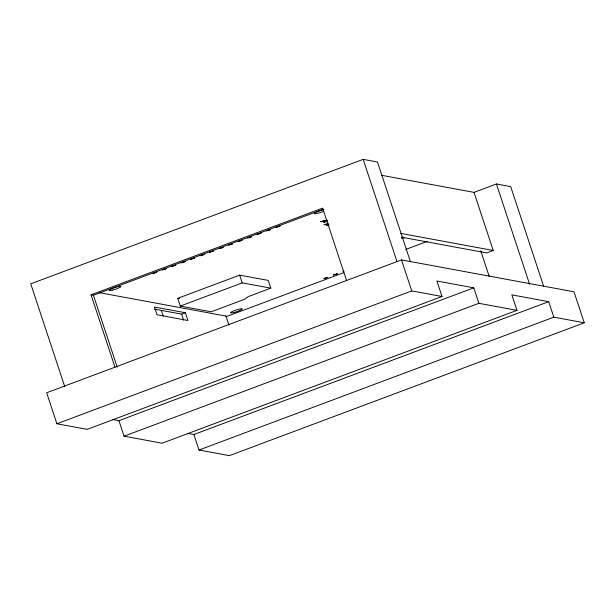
<?xml version="1.0" encoding="UTF-8"?>
<svg xmlns="http://www.w3.org/2000/svg" width="615" height="615" viewBox="0 0 615 615"><rect width="100%" height="100%" fill="white"/><g stroke="black" fill="none" stroke-linecap="round" stroke-linejoin="round"><path stroke-width="0.92" d="M327.634 220.654L324.397 222.43L323.575 222.276L327.203 220.285L320.623 221.707L326.773 220.032M343.777 270.977L342.87 271.546L343.931 271.476M410.32 261.344L377.464 161.999L363.188 159.362L30.75 283.83L64.813 386.82M114.951 367.086L91.058 294.831L322.644 208.124L346.537 280.379M91.058 294.831L93.434 295.269L323.229 209.238M328.325 223.184L323.944 224.821L328.072 224.291M177.727 298.321L239.666 275.128L268.217 280.402L270.785 288.151L248.368 296.538L244.816 299.19L211.199 311.782L180.287 306.07L177.727 298.321L179.595 298.667M381.485 175.275L474.011 192.372L496.428 183.977L510.704 186.622L543.552 285.96M180.287 306.07L242.233 282.877L270.785 288.151M154.465 309.122L181.633 314.142L185.369 312.743L187.929 320.492L157.017 314.78L154.457 307.031L185.369 312.743M401.587 237.721L403.317 237.067M343.862 272.622L227.212 316.295L99.622 292.725M405.777 249.444L427.31 241.38M401.503 259.922L46.655 392.777L56.903 423.766L87.169 429.355L442.016 296.499L436.896 281.009L473.773 287.82L478.901 303.318L516.969 310.352L511.841 294.854L548.718 301.665L553.846 317.163L584.25 322.783L574.003 291.794L401.503 259.922L411.758 290.91L442.016 296.499M474.011 192.372L493.23 250.474L486.696 252.919L401.718 237.221M56.903 423.766L411.758 290.91M112.468 419.484L118.926 420.675L473.773 287.82M118.926 420.675L124.053 436.173L478.901 303.318M516.969 310.352L162.114 443.207L124.053 436.173M187.421 433.329L193.871 434.521L548.718 301.665M193.871 434.521L198.999 450.019L553.846 317.163M584.25 322.783L229.403 455.638L198.999 450.019M328.402 224.721L326.611 225.298L329.117 224.882M401.595 238.351L404.355 237.628M400.703 233.377L493.23 250.474M496.428 183.977L529.584 284.238M480.746 250.797L489.179 276.32M363.188 159.362L396.944 261.444M239.666 275.128L242.233 282.877M225.92 315.979L228.934 325.097M181.633 314.142L183.624 320.169M161.322 310.521L163.129 315.987M93.434 295.269L117.181 367.055M323.259 211.429A6.188 0.907 -18.3 0 1 315.434 213.736A6.188 0.907 -18.3 0 1 316.102 212.237A6.188 0.907 -18.3 0 1 324.051 209.669M152.781 273.46L156.656 272.261L152.781 273.46M162.268 269.908L166.142 268.709L162.268 269.908M171.762 266.357L175.629 265.157L171.762 266.357M181.248 262.805L185.123 261.606L181.248 262.805M190.735 259.253L194.609 258.054L190.735 259.253M200.221 255.702L204.095 254.502L200.221 255.702M209.707 252.15L213.582 250.951L209.707 252.15M219.194 248.591L223.068 247.399L219.194 248.591M228.68 245.039L232.555 243.847L228.68 245.039M238.174 241.487L242.041 240.296L238.174 241.487M247.661 237.936L251.535 236.737L247.661 237.936M257.147 234.384L261.021 233.185L257.147 234.384M266.633 230.833L270.508 229.633L266.633 230.833M276.12 227.281L279.994 226.082L276.12 227.281M323.944 278.557L327.818 277.357L323.944 278.557M333.43 275.005L337.304 273.806L333.43 275.005M233.715 312.574A6.188 0.907 -18.3 0 0 242.287 308.914A6.188 0.907 -18.3 0 0 233.239 311.082A6.188 0.907 -18.3 0 0 233.715 312.574M112.322 290.142A6.188 0.907 -18.3 0 0 120.901 286.49A6.188 0.907 -18.3 0 0 111.853 288.65A6.188 0.907 -18.3 0 0 112.322 290.142"/></g></svg>
